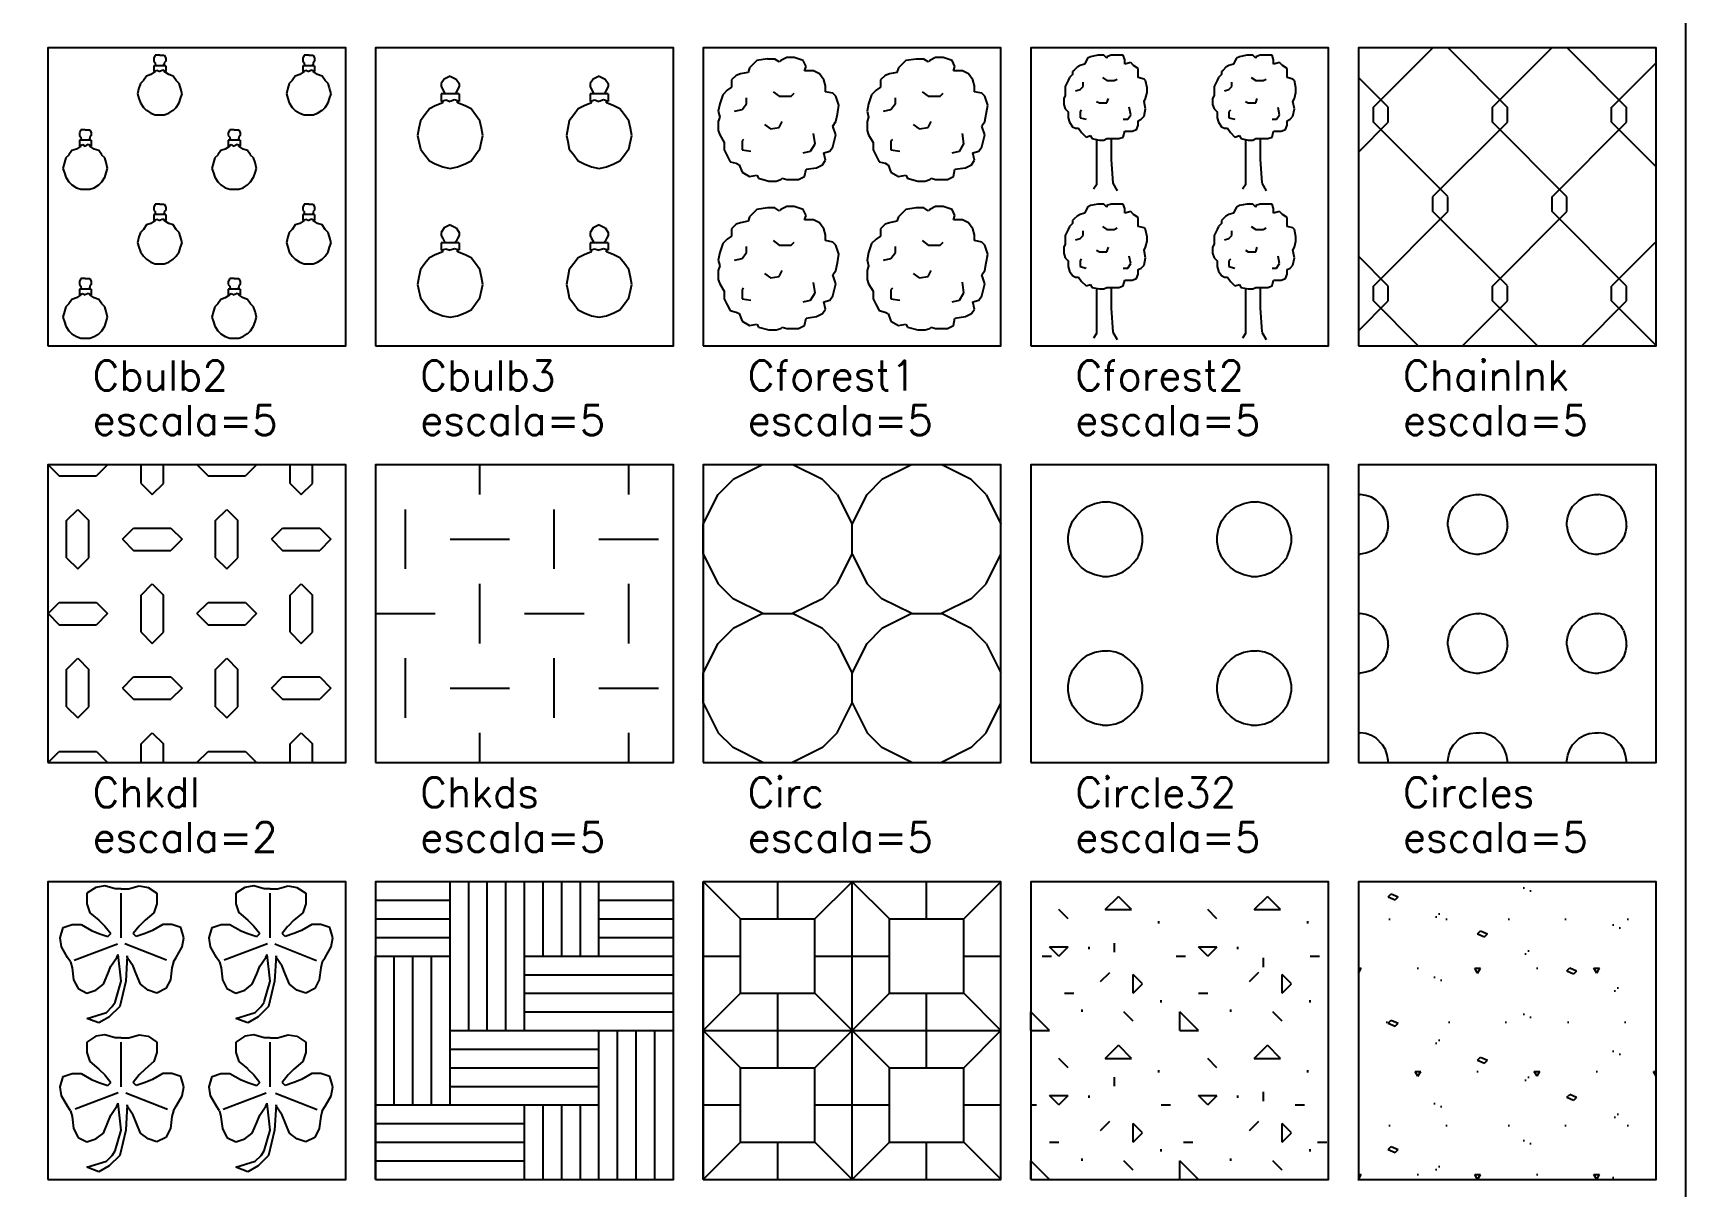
# Model space of a CAD drawing. Header units: inches. Extents: x -1 to 462, y -162 to 137.
# Drawn here: x 164.5 to 220, y 27.8 to 66.5 of the extents above; entities that cross this region are included whole.
import ezdxf

# ---------------------------------------------------------------- set-up
doc = ezdxf.new("R2010")
doc.units = ezdxf.units.IN
doc.header["$MEASUREMENT"] = 0
doc.layers.add('FORMATO', color=7, linetype='Continuous', plot=False)
for name, color, linetype in [('HATCH', 7, 'Continuous'), ('RECTANGLE', 7, 'Continuous'), ('TEXT', 5, 'Continuous')]:
    doc.layers.add(name, color=color, linetype=linetype)
doc.styles.add('nr', font='simplex.shx')

msp = doc.modelspace()

# ---------------------------------------------------------------- hatches: boundary and pattern name
at = {"layer": 'HATCH'}
h = msp.add_hatch(dxfattribs=at)
h.set_pattern_fill('CBULB2', color=256, scale=5, style=0, pattern_type=2)
h.set_pattern_definition([(0, (168.75, 60.75), (5, 5), [0.15, -4.85]), (296.565, (168.9, 60.75), (5, -5), [0.1118, -11.0685]), (270, (168.95, 60.65), (5, -5), [0.1, -4.9]), (225, (168.95, 60.55), (-6e-16, -5), [0.0707, -7.0004]), (270, (168.9, 60.5), (5, -5), [0.05, -4.95]), (225, (168.9, 60.45), (-6e-16, -5), [0.0707, -7.0004]), (315, (168.6, 60.45), (5, -1e-15), [0.0707, -7.0004]), (270, (168.6, 60.5), (5, -5), [0.05, -4.95]), (315, (168.55, 60.55), (5, -1e-15), [0.0707, -7.0004]), (270, (168.55, 60.65), (5, -5), [0.1, -4.9]), (243.435, (168.6, 60.75), (-2e-06, -5), [0.1118, -11.0685]), (180, (168.75, 60.75), (-5, -5), [0.15, -4.85]), (206.565, (168.85, 60.25), (-5, -5), [0.1118, -11.0685]), (90, (168.9, 60.2), (-5, 5), [0.05, -4.95]), (153.435, (168.95, 60.2), (-5, 2e-06), [0.1118, -11.0685]), (270, (168.95, 60.4), (5, -5), [0.2, -4.8]), (333.435, (168.65, 60.25), (5, -2e-06), [0.1118, -11.0685]), (26.565, (168.55, 60.2), (5, 5), [0.1118, -11.0685]), (270, (168.55, 60.4), (5, -5), [0.2, -4.8]), (180, (168.95, 60.4), (-5, -5), [0.4, -4.6]), (90, (168.6, 60.2), (-5, 5), [0.05, -4.95]), (104.036, (169.5, 59.45), (-4.99999, 15), [0.20616, -20.4094]), (108.435, (169.45, 59.65), (-5, 10), [0.1581, -15.6533]), (135, (169.4, 59.8), (-5, 0), [0.1414, -6.9296]), (123.69, (169.3, 59.9), (-5, 5), [0.1803, -17.8475]), (161.565, (169.2, 60.05), (-5, -6e-06), [0.1581, -15.6533]), (146.31, (169.05, 60.1), (-10, 5), [0.1803, -17.8475]), (0, (168.75, 58.75), (5, 5), [0.15, -4.85]), (18.435, (168.9, 58.75), (10, 5), [0.1581, -15.6533]), (33.69, (169.05, 58.8), (5, 5), [0.1803, -17.8475]), (45, (169.2, 58.9), (0, 5), [0.1414, -6.9296]), (56.31, (169.3, 59), (5, 10), [0.1803, -17.8475]), (71.565, (169.4, 59.15), (-6e-06, 5), [0.1581, -15.6533]), (71.565, (169.45, 59.3), (-6e-06, 5), [0.1581, -15.6533]), (288.435, (168, 59.45), (5, -10), [0.1581, -15.6533]), (288.435, (168.05, 59.3), (5, -10), [0.1581, -15.6533]), (303.69, (168.1, 59.15), (5, -5), [0.1803, -17.8475]), (315, (168.2, 59), (5, -1e-15), [0.1414, -6.9296]), (326.31, (168.3, 58.9), (10, -5), [0.1803, -17.8475]), (341.565, (168.45, 58.8), (5, 6e-06), [0.1581, -15.6533]), (0, (168.6, 58.75), (5, 5), [0.15, -4.85]), (255.964, (168.05, 59.65), (5e-06, -5), [0.20616, -20.4094]), (251.565, (168.1, 59.8), (6e-06, -5), [0.1581, -15.6533]), (225, (168.2, 59.9), (-6e-16, -5), [0.1414, -6.9296]), (236.31, (168.3, 60.05), (-5, -10), [0.1803, -17.8475]), (198.435, (168.45, 60.1), (-10, -5), [0.1581, -15.6533]), (213.69, (168.6, 60.2), (-5, -5), [0.1803, -17.8475]), (213.69, (166.1, 57.7), (-5, -5), [0.1803, -17.8475]), (198.435, (165.95, 57.6), (-10, -5), [0.1581, -15.6533]), (236.31, (165.8, 57.55), (-5, -10), [0.1803, -17.8475]), (225, (165.7, 57.4), (-6e-16, -5), [0.1414, -6.9296]), (251.565, (165.6, 57.3), (6e-06, -5), [0.1581, -15.6533]), (255.964, (165.55, 57.15), (5e-06, -5), [0.20616, -20.4094]), (0, (166.1, 56.25), (5, 5), [0.15, -4.85]), (341.565, (165.95, 56.3), (5, 6e-06), [0.1581, -15.6533]), (326.31, (165.8, 56.4), (10, -5), [0.1803, -17.8475]), (315, (165.7, 56.5), (5, -1e-15), [0.1414, -6.9296]), (303.69, (165.6, 56.65), (5, -5), [0.1803, -17.8475]), (288.435, (165.55, 56.8), (5, -10), [0.1581, -15.6533]), (288.435, (165.5, 56.95), (5, -10), [0.1581, -15.6533]), (71.565, (166.95, 56.8), (-6e-06, 5), [0.1581, -15.6533]), (71.565, (166.9, 56.65), (-6e-06, 5), [0.1581, -15.6533]), (56.31, (166.8, 56.5), (5, 10), [0.1803, -17.8475]), (45, (166.7, 56.4), (0, 5), [0.1414, -6.9296]), (33.69, (166.55, 56.3), (5, 5), [0.1803, -17.8475]), (18.435, (166.4, 56.25), (10, 5), [0.1581, -15.6533]), (0, (166.25, 56.25), (5, 5), [0.15, -4.85]), (146.31, (166.55, 57.6), (-10, 5), [0.1803, -17.8475]), (161.565, (166.7, 57.55), (-5, -6e-06), [0.1581, -15.6533]), (123.69, (166.8, 57.4), (-5, 5), [0.1803, -17.8475]), (135, (166.9, 57.3), (-5, 0), [0.1414, -6.9296]), (108.435, (166.95, 57.15), (-5, 10), [0.1581, -15.6533]), (104.036, (167, 56.95), (-4.99999, 15), [0.20616, -20.4094]), (90, (166.1, 57.7), (-5, 5), [0.05, -4.95]), (180, (166.45, 57.9), (-5, -5), [0.4, -4.6]), (270, (166.05, 57.9), (5, -5), [0.2, -4.8]), (26.565, (166.05, 57.7), (5, 5), [0.1118, -11.0685]), (333.435, (166.15, 57.75), (5, -2e-06), [0.1118, -11.0685]), (270, (166.45, 57.9), (5, -5), [0.2, -4.8]), (153.435, (166.45, 57.7), (-5, 2e-06), [0.1118, -11.0685]), (90, (166.4, 57.7), (-5, 5), [0.05, -4.95]), (206.565, (166.35, 57.75), (-5, -5), [0.1118, -11.0685]), (180, (166.25, 58.25), (-5, -5), [0.15, -4.85]), (243.435, (166.1, 58.25), (-2e-06, -5), [0.1118, -11.0685]), (270, (166.05, 58.15), (5, -5), [0.1, -4.9]), (315, (166.05, 58.05), (5, -1e-15), [0.0707, -7.0004]), (270, (166.1, 58), (5, -5), [0.05, -4.95]), (315, (166.1, 57.95), (5, -1e-15), [0.0707, -7.0004]), (225, (166.4, 57.95), (-6e-16, -5), [0.0707, -7.0004]), (270, (166.4, 58), (5, -5), [0.05, -4.95]), (225, (166.45, 58.05), (-6e-16, -5), [0.0707, -7.0004]), (270, (166.45, 58.15), (5, -5), [0.1, -4.9]), (296.565, (166.4, 58.25), (5, -5), [0.1118, -11.0685]), (0, (166.25, 58.25), (5, 5), [0.15, -4.85])])
h.paths.add_polyline_path([(165, 56), (175, 56), (175, 66), (165, 66)])
h = msp.add_hatch(dxfattribs=at)
h.set_pattern_fill('CBULB3', color=256, scale=5, style=0, pattern_type=2)
h.set_pattern_definition([(201.801, (178.25, 59.15), (-10, -5), [0.26926, -26.65657]), (206.565, (178, 59.05), (-5, -5), [0.2236, -10.9567]), (233.13, (177.8, 58.95), (-10, -15), [0.25, -24.75]), (233.13, (177.65, 58.75), (-10, -15), [0.25, -24.75]), (258.69, (177.5, 58.55), (2e-06, -5), [0.25495, -25.24014]), (258.69, (177.45, 58.3), (2e-06, -5), [0.25495, -25.24014]), (348.69, (178.25, 57), (5, 2e-06), [0.25495, -25.24014]), (338.199, (178, 57.1), (15, -5), [0.26926, -26.65657]), (333.435, (177.8, 57.2), (5, -2e-06), [0.2236, -10.9567]), (306.87, (177.65, 57.4), (5, -5), [0.25, -24.75]), (306.87, (177.5, 57.6), (5, -5), [0.25, -24.75]), (281.31, (177.45, 57.85), (4.99999, -20), [0.25495, -25.24014]), (284.036, (177.4, 58.05), (4.99999, -15), [0.20616, -20.4094]), (75.964, (179.55, 57.85), (-5e-06, 5), [0.20616, -20.4094]), (78.69, (179.5, 57.6), (-2e-06, 5), [0.25495, -25.24014]), (53.13, (179.35, 57.4), (10, 15), [0.25, -24.75]), (53.13, (179.2, 57.2), (10, 15), [0.25, -24.75]), (26.565, (179, 57.1), (5, 5), [0.2236, -10.9567]), (21.801, (178.75, 57), (10, 5), [0.26926, -26.65657]), (11.31, (178.5, 56.95), (20, 4.99999), [0.25495, -25.24014]), (158.199, (179, 59.05), (-15, 5), [0.26926, -26.65657]), (153.435, (179.2, 58.95), (-5, 2e-06), [0.2236, -10.9567]), (126.87, (179.35, 58.75), (-5, 5), [0.25, -24.75]), (126.87, (179.5, 58.55), (-5, 5), [0.25, -24.75]), (101.31, (179.55, 58.3), (-4.99999, 20), [0.25495, -25.24014]), (101.31, (179.6, 58.05), (-4.99999, 20), [0.25495, -25.24014]), (90, (178.25, 59.15), (-5, 5), [0.05, -4.95]), (180, (178.8, 59.45), (-5, -5), [0.6, -4.4]), (270, (178.2, 59.45), (5, -5), [0.25, -4.75]), (18.435, (178.2, 59.2), (10, 5), [0.1581, -15.6533]), (341.565, (178.35, 59.25), (5, 6e-06), [0.1581, -15.6533]), (270, (178.8, 59.45), (5, -5), [0.25, -4.75]), (161.565, (178.8, 59.2), (-5, -6e-06), [0.1581, -15.6533]), (90, (178.75, 59.15), (-5, 5), [0.05, -4.95]), (198.435, (178.65, 59.25), (-10, -5), [0.1581, -15.6533]), (206.565, (178.5, 60.05), (-5, -5), [0.2236, -10.9567]), (236.31, (178.3, 59.95), (-5, -10), [0.1803, -17.8475]), (270, (178.2, 59.8), (5, -5), [0.1, -4.9]), (296.565, (178.2, 59.7), (5, -5), [0.1118, -11.0685]), (296.565, (178.25, 59.6), (5, -5), [0.1118, -11.0685]), (315, (178.3, 59.5), (5, -1e-15), [0.0707, -7.0004]), (225, (178.7, 59.5), (-6e-16, -5), [0.0707, -7.0004]), (243.435, (178.75, 59.6), (-2e-06, -5), [0.1118, -11.0685]), (243.435, (178.8, 59.7), (-2e-06, -5), [0.1118, -11.0685]), (270, (178.8, 59.8), (5, -5), [0.1, -4.9]), (303.69, (178.7, 59.95), (5, -5), [0.1803, -17.8475]), (333.435, (178.5, 60.05), (5, -2e-06), [0.2236, -10.9567])])
h.paths.add_polyline_path([(176, 56), (186, 56), (186, 66), (176, 66)])
h = msp.add_hatch(dxfattribs=at)
h.set_pattern_fill('CFOREST1', color=256, scale=5, style=0, pattern_type=2)
h.set_pattern_definition([(191.31, (188.5, 60.1718), (-20, -4.99999), [0.25495, -25.24014]), (198.435, (188.25, 60.1218), (-10, -5), [0.1581, -15.6533]), (225, (188.1, 60.072), (-6e-16, -5), [0.2121, -6.859]), (270, (187.95, 59.922), (5, -5), [0.15, -4.85]), (270, (187.95, 59.772), (5, -5), [0.1, -4.9]), (213.69, (187.95, 59.6718), (-5, -5), [0.1803, -17.8475]), (225, (187.8, 59.572), (-6e-16, -5), [0.2121, -6.859]), (251.565, (187.65, 59.4218), (6e-06, -5), [0.3162, -15.4952]), (258.69, (187.55, 59.1218), (2e-06, -5), [0.25495, -25.24014]), (284.036, (187.5, 58.8718), (4.99999, -15), [0.20616, -20.4094]), (251.565, (187.55, 58.6718), (6e-06, -5), [0.1581, -15.6533]), (270, (187.5, 58.522), (5, -5), [0.3, -4.7]), (288.435, (187.5, 58.2218), (5, -10), [0.1581, -15.6533]), (300.964, (187.55, 58.0718), (10.00001, -14.99999), [0.29155, -28.8632]), (270, (187.7, 57.822), (5, -5), [0.25, -4.75]), (296.565, (187.7, 57.5718), (5, -5), [0.2236, -10.9567]), (296.565, (187.8, 57.3718), (5, -5), [0.2236, -10.9567]), (345.964, (187.9, 57.1718), (5, 5e-06), [0.20616, -20.4094]), (333.435, (188.1, 57.1218), (5, -2e-06), [0.1118, -11.0685]), (291.801, (188.2, 57.0718), (5, -10), [0.26926, -26.65657]), (329.036, (188.3, 56.8218), (10, -5.000007), [0.29155, -28.8632]), (11.31, (188.55, 56.6718), (20, 4.99999), [0.25495, -25.24014]), (296.565, (188.8, 56.7218), (5, -5), [0.1118, -11.0685]), (344.0546, (188.85, 56.62184), (20, -5), [0.364, -36.03654]), (0, (189.2, 56.522), (5, 5), [0.25, -4.75]), (18.435, (189.45, 56.5218), (10, 5), [0.1581, -15.6533]), (45, (189.6, 56.572), (0, 5), [0.0707, -7.0004]), (341.565, (189.65, 56.6218), (5, 6e-06), [0.1581, -15.6533]), (0, (189.8, 56.572), (5, 5), [0.4, -4.6]), (26.565, (190.2, 56.5718), (5, 5), [0.2236, -10.9567]), (78.69, (190.4, 56.6718), (-2e-06, 5), [0.25495, -25.24014]), (8.13, (190.45, 56.92184), (30, 4.999997), [0.35356, -35.0018]), (26.565, (190.8, 56.9718), (5, 5), [0.2236, -10.9567]), (56.31, (191, 57.0718), (5, 10), [0.1803, -17.8475]), (101.31, (191.1, 57.2218), (-4.99999, 20), [0.25495, -25.24014]), (14.036, (191.05, 57.4718), (15, 4.99999), [0.20616, -20.4094]), (56.31, (191.25, 57.5218), (5, 10), [0.1803, -17.8475]), (75.964, (191.35, 57.6718), (-5e-06, 5), [0.4123, -20.2032]), (108.435, (191.45, 58.0718), (-5, 10), [0.3162, -15.4952]), (56.31, (191.35, 58.3718), (5, 10), [0.1803, -17.8475]), (78.69, (191.45, 58.5218), (-2e-06, 5), [0.25495, -25.24014]), (80.538, (191.5, 58.7718), (-2e-06, 5), [0.30414, -30.1097]), (108.435, (191.55, 59.0718), (-5, 10), [0.3162, -15.4952]), (135, (191.45, 59.372), (-5, 0), [0.1414, -6.9296]), (168.69, (191.35, 59.4718), (-5, -2e-06), [0.25495, -25.24014]), (90, (191.1, 59.522), (-5, 5), [0.2, -4.8]), (104.036, (191.1, 59.7218), (-4.99999, 15), [0.20616, -20.4094]), (126.87, (191.05, 59.9218), (-5, 5), [0.25, -24.75]), (153.435, (190.9, 60.1218), (-5, 2e-06), [0.2236, -10.9567]), (180, (190.7, 60.222), (-5, -5), [0.3, -4.7]), (71.565, (190.4, 60.2218), (-6e-06, 5), [0.1581, -15.6533]), (116.565, (190.45, 60.3718), (-5, 5), [0.2236, -10.9567]), (161.565, (190.35, 60.5718), (-5, -6e-06), [0.3162, -15.4952]), (180, (190.05, 60.672), (-5, -5), [0.25, -4.75]), (206.565, (189.8, 60.6718), (-5, -5), [0.2236, -10.9567]), (225, (189.6, 60.572), (-6e-16, -5), [0.0707, -7.0004]), (146.31, (189.55, 60.5218), (-10, 5), [0.1803, -17.8475]), (180, (189.4, 60.622), (-5, -5), [0.25, -4.75]), (188.13, (189.15, 60.62184), (-30, -4.999997), [0.35356, -35.0018]), (225, (188.8, 60.572), (-6e-16, -5), [0.2121, -6.859]), (225, (188.65, 60.422), (-6e-16, -5), [0.1414, -6.9296]), (251.565, (188.55, 60.3218), (6e-06, -5), [0.1581, -15.6533]), (11.31, (188.05, 58.8718), (20, 4.99999), [0.25495, -25.24014]), (53.13, (188.3, 58.9218), (10, 15), [0.25, -24.75]), (90, (188.45, 59.122), (-5, 5), [0.2, -4.8]), (323.13, (189.35, 59.5218), (15, -10), [0.25, -24.75]), (0, (189.55, 59.372), (5, 5), [0.4, -4.6]), (45, (189.95, 59.372), (0, 5), [0.1414, -6.9296]), (323.13, (189.05, 58.4218), (15, -10), [0.25, -24.75]), (9.462, (189.25, 58.2718), (25.000004, 4.99999), [0.30414, -30.1097]), (63.435, (189.55, 58.3218), (2e-06, 5), [0.2236, -10.9567]), (225, (188.35, 57.922), (-6e-16, -5), [0.0707, -7.0004]), (270, (188.3, 57.872), (5, -5), [0.3, -4.7]), (350.538, (188.3, 57.5718), (5, 2e-06), [0.30414, -30.1097]), (11.31, (190.35, 57.4718), (20, 4.99999), [0.25495, -25.24014]), (59.036, (190.6, 57.5218), (5.00001, 10), [0.29155, -28.8632]), (98.13, (190.75, 57.77184), (-4.999997, 30), [0.35356, -35.0018])])
h.paths.add_polyline_path([(187, 56), (197, 56), (197, 66), (187, 66)])
h = msp.add_hatch(dxfattribs=at)
h.set_pattern_fill('CFOREST2', color=256, scale=5, style=0, pattern_type=2)
h.set_pattern_definition([(101.31, (201.35, 58.75), (-4.99999, 20), [0.25495, -25.24014]), (56.31, (201.25, 58.6), (5, 10), [0.1803, -17.8475]), (0, (201.1, 58.6), (5, 5), [0.15, -4.85]), (345.964, (199.65, 58.65), (5, 5e-06), [0.20616, -20.4094]), (270, (199.65, 58.85), (5, -5), [0.2, -4.8]), (225, (199.7, 58.9), (-6e-16, -5), [0.0707, -7.0004]), (71.565, (200.55, 59.15), (-6e-06, 5), [0.1581, -15.6533]), (0, (200.3, 59.15), (5, 5), [0.25, -4.75]), (333.435, (200.2, 59.2), (5, -2e-06), [0.1118, -11.0685]), (26.565, (200.8, 59.9), (5, 5), [0.1118, -11.0685]), (0, (200.55, 59.9), (5, 5), [0.25, -4.75]), (326.31, (200.4, 60), (10, -5), [0.1803, -17.8475]), (90, (199.75, 59.7), (-5, 5), [0.15, -4.85]), (45, (199.65, 59.6), (0, 5), [0.1414, -6.9296]), (18.435, (199.5, 59.55), (10, 5), [0.1581, -15.6533]), (243.435, (199.85, 60.55), (-2e-06, -5), [0.1118, -11.0685]), (243.435, (199.9, 60.65), (-2e-06, -5), [0.1118, -11.0685]), (206.565, (200, 60.7), (-5, -5), [0.1118, -11.0685]), (191.31, (200.25, 60.75), (-20, -4.99999), [0.25495, -25.24014]), (180, (200.45, 60.75), (-5, -5), [0.2, -4.8]), (135, (200.55, 60.65), (-5, 0), [0.1414, -6.9296]), (270, (200.55, 60.7), (5, -5), [0.05, -4.95]), (198.435, (200.7, 60.75), (-10, -5), [0.1581, -15.6533]), (180, (200.9, 60.75), (-5, -5), [0.2, -4.8]), (180, (201.1, 60.75), (-5, -5), [0.2, -4.8]), (108.435, (201.15, 60.6), (-5, 10), [0.1581, -15.6533]), (90, (201.15, 60.45), (-5, 5), [0.15, -4.85]), (194.036, (201.35, 60.5), (-15, -4.99999), [0.20616, -20.4094]), (135, (201.45, 60.4), (-5, 0), [0.1414, -6.9296]), (146.31, (201.6, 60.3), (-10, 5), [0.1803, -17.8475]), (90, (201.6, 60.1), (-5, 5), [0.2, -4.8]), (90, (201.6, 60), (-5, 5), [0.1, -4.9]), (165.964, (201.8, 59.95), (-5, -5e-06), [0.20616, -20.4094]), (135, (201.85, 59.9), (-5, 0), [0.0707, -7.0004]), (101.31, (201.9, 59.65), (-4.99999, 20), [0.25495, -25.24014]), (90, (201.9, 59.5), (-5, 5), [0.15, -4.85]), (75.964, (201.85, 59.3), (-5e-06, 5), [0.20616, -20.4094]), (63.435, (201.8, 59.2), (2e-06, 5), [0.1118, -11.0685]), (101.31, (201.85, 58.95), (-4.99999, 20), [0.25495, -25.24014]), (78.69, (201.8, 58.7), (-2e-06, 5), [0.25495, -25.24014]), (45, (201.7, 58.6), (0, 5), [0.1414, -6.9296]), (26.565, (201.6, 58.55), (5, 5), [0.1118, -11.0685]), (90, (201.6, 58.4), (-5, 5), [0.15, -4.85]), (71.565, (201.55, 58.25), (-6e-06, 5), [0.1581, -15.6533]), (18.435, (201.4, 58.2), (10, 5), [0.1581, -15.6533]), (0, (201.15, 58.2), (5, 5), [0.25, -4.75]), (75.964, (201.1, 58), (-5e-06, 5), [0.20616, -20.4094]), (18.435, (200.95, 57.95), (10, 5), [0.1581, -15.6533]), (0, (200.7, 57.95), (5, 5), [0.25, -4.75]), (0, (200.6, 57.95), (5, 5), [0.1, -4.9]), (0, (200.55, 57.95), (5, 5), [0.05, -4.95]), (26.565, (200.45, 57.9), (5, 5), [0.1118, -11.0685]), (0, (200.3, 57.9), (5, 5), [0.15, -4.85]), (348.69, (200.05, 57.95), (5, 2e-06), [0.25495, -25.24014]), (296.565, (200, 58.05), (5, -5), [0.1118, -11.0685]), (18.435, (199.85, 58), (10, 5), [0.1581, -15.6533]), (315, (199.7, 58.15), (5, -1e-15), [0.2121, -6.859]), (303.69, (199.6, 58.3), (5, -5), [0.1803, -17.8475]), (0, (199.5, 58.3), (5, 5), [0.1, -4.9]), (333.435, (199.4, 58.35), (5, -2e-06), [0.1118, -11.0685]), (303.69, (199.3, 58.5), (5, -5), [0.1803, -17.8475]), (288.435, (199.25, 58.65), (5, -10), [0.1581, -15.6533]), (270, (199.25, 58.85), (5, -5), [0.2, -4.8]), (315, (199.15, 58.95), (5, -1e-15), [0.1414, -6.9296]), (288.435, (199.1, 59.1), (5, -10), [0.1581, -15.6533]), (270, (199.1, 59.3), (5, -5), [0.2, -4.8]), (243.435, (199.15, 59.4), (-2e-06, -5), [0.1118, -11.0685]), (270, (199.15, 59.55), (5, -5), [0.15, -4.85]), (270, (199.15, 59.7), (5, -5), [0.15, -4.85]), (243.435, (199.25, 59.9), (-2e-06, -5), [0.2236, -10.9567]), (243.435, (199.3, 60), (-2e-06, -5), [0.1118, -11.0685]), (225, (199.4, 60.1), (-6e-16, -5), [0.1414, -6.9296]), (270, (199.4, 60.2), (5, -5), [0.1, -4.9]), (225, (199.45, 60.25), (-6e-16, -5), [0.0707, -7.0004]), (225, (199.55, 60.35), (-6e-16, -5), [0.1414, -6.9296]), (206.565, (199.65, 60.4), (-5, -5), [0.1118, -11.0685]), (198.435, (199.8, 60.45), (-10, -5), [0.1581, -15.6533]), (270, (200.2, 57.9), (5, -5), [0.6, -4.4]), (270, (200.2, 57.3), (5, -5), [0.9, -4.1]), (236.31, (200.2, 56.4), (-5, -10), [0.1803, -17.8475]), (270, (200.7, 57.95), (5, -5), [0.7, -4.3]), (273.5763, (200.7, 57.25), (4.999954, -75.000003), [0.80156, -79.35453]), (300.964, (200.75, 56.45), (10.00001, -14.99999), [0.29155, -28.8632])])
h.paths.add_polyline_path([(198, 56), (208, 56), (208, 66), (198, 66)])
h = msp.add_hatch(dxfattribs=at)
h.set_pattern_fill('CHAINLNK', color=256, scale=5, style=0)
h.set_pattern_definition([(90, (209.5, 57.5), (-2, 3), [0.5, -5.5]), (90, (210, 57.5), (-2, 3), [0.5, -5.5]), (45, (209.5, 58), (-10, -9), [3.53553, -13.43503]), (135, (210, 58), (-10, 9), [3.53553, -13.43503])])
h.paths.add_polyline_path([(209, 56), (219, 56), (219, 66), (209, 66)])
h = msp.add_hatch(dxfattribs=at)
h.set_pattern_fill('CHKDL', color=256, scale=2, style=0, pattern_type=2)
h.set_pattern_definition([(45, (165, 42), (4e-16, 5), [0.5303, -3.0052]), (0, (165.375, 42.375), (2.5, 2.5), [1.25, -3.75]), (315, (166.625, 42.375), (5, -9e-16), [0.5303, -3.0052]), (225, (167, 42), (-9e-16, -5), [0.5303, -3.0052]), (0, (165.375, 41.625), (2.5, 2.5), [1.25, -3.75]), (315, (165, 42), (5, -9e-16), [0.5303, -3.0052]), (90, (168.125, 41.375), (-2.5, 2.5), [1.25, -3.75]), (45, (168.125, 42.625), (4e-16, 5), [0.5303, -3.0052]), (45, (168.5, 41), (4e-16, 5), [0.5303, -3.0052]), (90, (168.875, 41.375), (-2.5, 2.5), [1.25, -3.75]), (315, (168.125, 41.375), (5, -9e-16), [0.5303, -3.0052]), (315, (168.5, 43), (5, -9e-16), [0.5303, -3.0052])])
h.paths.add_polyline_path([(165, 42), (175, 42), (175, 52), (165, 52)])
h = msp.add_hatch(dxfattribs=at)
h.set_pattern_fill('CHKDS', color=256, scale=2, style=0, pattern_type=2)
h.set_pattern_definition([(0, (176, 42), (2.5, 2.5), [2, -3]), (90, (179.5, 41), (-2.5, 2.5), [2, -3])])
h.paths.add_polyline_path([(176, 42), (186, 42), (186, 52), (176, 52)])
h = msp.add_hatch(dxfattribs=at)
h.set_pattern_fill('CIRC', color=256, scale=5, style=0)
h.set_pattern_definition([(0, (189, 42), (5, 5), [1, -4]), (90, (187, 44), (-5, 5), [1, -4]), (45, (191, 42.5), (6e-16, 5), [0.7071, -6.364]), (45, (187.5, 46), (6e-16, 5), [0.7071, -6.364]), (135, (188, 42.5), (-5, 6e-16), [0.7071, -6.364]), (135, (191.5, 46), (-5, 6e-16), [0.7071, -6.364]), (63.435, (187, 45), (3e-10, 5), [1.118, -10.0623]), (63.435, (191.5, 43), (3e-10, 5), [1.118, -10.0623]), (153.435, (189, 42), (-5, 3e-10), [1.118, -10.0623]), (153.435, (191, 46.5), (-5, 3e-10), [1.118, -10.0623]), (206.565, (189, 42), (-5, -3e-10), [1.118, -10.0623]), (206.565, (191, 42.5), (-5, -3e-10), [1.118, -10.0623]), (296.565, (187, 44), (3e-10, -5), [1.118, -10.0623]), (296.565, (191.5, 46), (3e-10, -5), [1.118, -10.0623])])
h.paths.add_polyline_path([(187, 42), (197, 42), (197, 52), (187, 52)])
h = msp.add_hatch(dxfattribs=at)
h.set_pattern_fill('CIRCLE32', color=256, scale=5, style=0)
h.set_pattern_definition([(0, (200.4, 43.25), (5, 2.5), [0.2, -4.8]), (90, (199.25, 44.4), (-2.5, 5), [0.2, -4.8]), (45, (199.55, 45.3), (6e-16, 5), [0.2121, -6.859]), (45, (201.3, 43.55), (6e-16, 5), [0.2121, -6.859]), (135, (199.7, 43.55), (-5, 6e-16), [0.2121, -6.859]), (135, (201.45, 45.3), (-5, 6e-16), [0.2121, -6.859]), (36.87, (199.7, 45.45), (5, 5), [0.25, -24.75]), (36.87, (201.1, 43.4), (5, 5), [0.25, -24.75]), (53.13, (201.45, 43.7), (-5, -5), [0.25, -24.75]), (53.13, (199.4, 45.1), (-5, -5), [0.25, -24.75]), (126.87, (199.55, 43.7), (-5, 5), [0.25, -24.75]), (126.87, (201.6, 45.1), (-5, 5), [0.25, -24.75]), (143.13, (201.3, 45.45), (-5, 5), [0.25, -24.75]), (143.13, (199.9, 43.4), (-5, 5), [0.25, -24.75]), (11.31, (200.6, 43.25), (5, -4e-10), [0.25495, -25.24015]), (11.31, (200.15, 45.7), (5, -4e-10), [0.25495, -25.24015]), (78.69, (199.25, 44.6), (-4e-10, 5), [0.25495, -25.24015]), (78.69, (201.7, 44.15), (-4e-10, 5), [0.25495, -25.24015]), (101.31, (201.75, 44.6), (-4e-10, -5), [0.25495, -25.24015]), (101.31, (199.3, 44.15), (-4e-10, -5), [0.25495, -25.24015]), (168.69, (200.4, 43.25), (-5, -4e-10), [0.25495, -25.24015]), (168.69, (200.85, 45.7), (-5, -4e-10), [0.25495, -25.24015]), (21.801, (199.9, 45.6), (10, 5), [0.26926, -26.65657]), (21.801, (200.85, 43.3), (10, 5), [0.26926, -26.65657]), (68.199, (199.3, 44.85), (-5, -10), [0.26926, -26.65657]), (68.199, (201.6, 43.9), (-5, -10), [0.26926, -26.65657]), (111.801, (199.4, 43.9), (-5, 10), [0.26926, -26.65657]), (111.801, (201.7, 44.85), (-5, 10), [0.26926, -26.6566]), (158.199, (200.15, 43.3), (-10, 5), [0.26926, -26.65657]), (158.199, (201.1, 45.6), (-10, 5), [0.26926, -26.6566])])
h.paths.add_polyline_path([(198, 42), (208, 42), (208, 52), (198, 52)])
h = msp.add_hatch(dxfattribs=at)
h.set_pattern_fill('CIRCLES', color=256, scale=5, style=0, pattern_type=2)
h.set_pattern_definition([(0, (208.9375, 43), (0, 2), [0.125, -3.875]), (9.4623, (208.75, 42.96875), (4, 2e-11), [0.1901, -24.14096]), (350.5377, (208.75, 41.03125), (4, -5e-10), [0.1901, -24.14096]), (18.435, (208.5625, 42.9062), (4, 5e-12), [0.19764, -12.45147]), (341.565, (208.5625, 41.0938), (4, -5e-12), [0.19764, -12.45147]), (30.964, (208.40625, 42.8125), (8, 4), [0.1822, -23.1416]), (329.036, (208.40625, 41.1875), (8, -4), [0.1822, -23.1416]), (45, (208.1875, 42.5938), (3e-16, 4), [0.30936, -5.3475]), (315, (208.1875, 41.4062), (4, 3e-16), [0.30936, -5.3475]), (59.036, (208.09375, 42.4375), (4, 8), [0.1822, -23.1416]), (300.964, (208.09375, 41.5625), (4, -8), [0.1822, -23.1416]), (71.565, (208.0312, 42.25), (2e-11, 4), [0.19764, -12.45147]), (288.435, (208.0312, 41.75), (2e-11, -4), [0.19764, -12.45147]), (80.5377, (208, 42.0625), (2e-11, 4), [0.1901, -24.14096]), (279.4623, (208, 41.9375), (2e-11, -4), [0.1901, -24.14096]), (90, (208, 41.9375), (-2, 1e-16), [0.125, -3.875]), (170.5377, (209.25, 42.96875), (-4, 2e-11), [0.1901, -24.14096]), (189.4623, (209.25, 41.03125), (-4, -2e-11), [0.1901, -24.14096]), (161.565, (209.4375, 42.9062), (-4, 5e-12), [0.19764, -12.45146]), (198.435, (209.4375, 41.0938), (-4, -5e-12), [0.19764, -12.45147]), (149.036, (209.59375, 42.8125), (-8, 4), [0.1822, -23.1416]), (210.964, (209.59375, 41.1875), (-8, -4), [0.1822, -23.1416]), (135, (209.8125, 42.5938), (-4, 3e-16), [0.3094, -5.3475]), (225, (209.8125, 41.4062), (-6e-16, -4), [0.30936, -5.3475]), (120.984, (209.90625, 42.4375), (-4.002792, 7.998603), [0.1822, -23.1416]), (239.036, (209.90625, 41.5625), (-4, -8), [0.1822, -23.1416]), (108.435, (209.9688, 42.25), (7e-08, 4), [0.19764, -12.45147]), (251.565, (209.9688, 41.75), (-2e-11, -4), [0.19764, -12.45147]), (99.4623, (210, 42.0625), (-2e-11, 4), [0.1901, -24.14096]), (260.5377, (210, 41.9375), (-2e-11, -4), [0.1901, -24.14096])])
h.paths.add_polyline_path([(209, 42), (219, 42), (219, 52), (209, 52)])
h = msp.add_hatch(dxfattribs=at)
h.set_pattern_fill('CLOVER2', color=256, scale=5, style=0, pattern_type=2)
h.set_pattern_definition([(90, (167.45, 31.1), (-5, 5), [1.5, -3.5]), (0, (167.45, 32.75), (5, 5), [0.25, -4.75]), (15.945, (167.7, 32.75), (15, 5.000003), [0.364, -36.03654]), (350.538, (168.05, 32.85), (5, 2e-06), [0.30414, -30.1097]), (326.31, (168.35, 32.8), (10, -5), [0.3606, -17.6672]), (270, (168.65, 32.6), (5, -5), [0.35, -4.65]), (251.565, (168.65, 32.25), (6e-06, -5), [0.3162, -15.4952]), (219.806, (168.55, 31.95), (-5, -5.000004), [0.3905, -38.66074]), (225, (168.25, 31.7), (-6e-16, -5), [0.2828, -6.7882]), (231.34, (168.05, 31.5), (-14.999995, -20), [0.32016, -31.69546]), (308.66, (166.9, 31.5), (5, -5), [0.32016, -31.69546]), (315, (166.7, 31.7), (5, -1e-15), [0.2828, -6.7882]), (320.1944, (166.4, 31.95), (24.99999, -20.000012), [0.3905, -38.66074]), (288.435, (166.3, 32.25), (5, -10), [0.3162, -15.4952]), (270, (166.3, 32.6), (5, -5), [0.35, -4.65]), (213.69, (166.6, 32.8), (-5, -5), [0.36056, -17.6672]), (189.462, (166.9, 32.85), (-25.000004, -4.99999), [0.30414, -30.1097]), (164.055, (167.25, 32.75), (-20, 5), [0.364, -36.03654]), (180, (167.45, 32.75), (-5, -5), [0.2, -4.8]), (284.036, (165.75, 30.3), (4.99999, -15), [0.20616, -20.4094]), (277.125, (165.8, 30.1), (4.99999, -35.000002), [0.4031, -39.90817]), (296.565, (165.85, 29.7), (5, -5), [0.3354, -10.8449]), (333.435, (166, 29.4), (5, -2e-06), [0.3354, -10.8449]), (18.435, (166.3, 29.25), (10, 5), [0.3162, -15.4952]), (38.66, (166.6, 29.35), (5, 5), [0.32016, -31.69546]), (66.8014, (166.85, 29.55), (10.000007, 25), [0.3808, -37.6981]), (68.199, (167, 29.9), (5, 15), [0.26926, -26.65657]), (56.31, (167.1, 30.15), (5, 10), [0.36056, -17.6672]), (63.435, (167.3, 30.45), (2e-06, 5), [0.1118, -11.0685]), (341.565, (166.7, 31.25), (5, 6e-06), [0.3162, -15.4952]), (338.199, (166.45, 31.35), (15, -5), [0.26926, -26.65657]), (330.255, (166.1, 31.55), (9.999998, -5), [0.4031, -39.90817]), (0, (165.8, 31.55), (5, 5), [0.3, -4.7]), (18.435, (165.5, 31.45), (10, 5), [0.3162, -15.4952]), (74.0546, (165.4, 31.1), (5, 20), [0.364, -36.03654]), (99.462, (165.45, 30.8), (-4.99999, 25.000004), [0.30414, -30.1097]), (119.745, (165.65, 30.45), (-15.00001, 24.999997), [0.4031, -39.90817]), (123.69, (165.75, 30.3), (-5, 5), [0.1803, -17.8475]), (45, (167, 31.15), (0, 5), [0.1414, -6.9296]), (56.31, (169.2, 30.3), (5, 10), [0.1803, -17.8475]), (60.255, (169.3, 30.45), (5, 10), [0.4031, -39.9082]), (80.538, (169.5, 30.8), (-2e-06, 5), [0.30414, -30.1097]), (105.945, (169.55, 31.1), (-5.000003, 15), [0.364, -36.03654]), (161.565, (169.45, 31.45), (-5, -6e-06), [0.3162, -15.4952]), (180, (169.15, 31.55), (-5, -5), [0.3, -4.7]), (209.745, (168.85, 31.55), (-24.999997, -15.00001), [0.4031, -39.9082]), (201.801, (168.5, 31.35), (-10, -5), [0.26926, -26.65657]), (198.435, (168.25, 31.25), (-10, -5), [0.3162, -15.4952]), (135, (167.95, 31.15), (-5, 0), [0.1414, -6.9296]), (90, (167.65, 30.45), (-5, 5), [0.05, -4.95]), (123.69, (167.85, 30.15), (-5, 5), [0.36056, -17.6672]), (111.801, (167.95, 29.9), (-5, 10), [0.26926, -26.65657]), (113.1986, (168.1, 29.55), (-5, 10), [0.3808, -37.6981]), (141.34, (168.35, 29.35), (-20, 14.999995), [0.32016, -31.69546]), (161.565, (168.65, 29.25), (-5, -6e-06), [0.3162, -15.4952]), (206.565, (168.95, 29.4), (-5, -5), [0.3354, -10.8449]), (243.435, (169.1, 29.7), (-2e-06, -5), [0.3354, -10.8449]), (262.875, (169.15, 30.1), (3e-06, -5), [0.4031, -39.90817]), (255.964, (169.2, 30.3), (5e-06, -5), [0.20616, -20.4094]), (338.5523, (167.6, 30.9), (115.0000297, -44.9999282), [1.50416, -148.91193]), (200.7723, (167.35, 30.9), (-104.9999692, -40.0000818), [1.5508, -153.52982]), (266.6335, (167.65, 30.5), (-3.4e-06, -4.999998), [0.85147, -84.29546]), (256.7595, (167.6, 29.65), (-14.9999764, -65.0000045), [0.8732, -86.44804]), (225, (167.4, 28.8), (-6e-16, -5), [0.495, -6.5761]), (209.745, (167.05, 28.45), (-24.999997, -15.00001), [0.4031, -39.90817]), (159.444, (166.7, 28.25), (-15.000004, 4.99999), [0.4272, -42.2928]), (17.1027, (166.3, 28.4), (15.000004, 4.99999), [0.68007, -67.32728]), (45, (166.95, 28.6), (0, 5), [0.2828, -6.7882]), (56.31, (167.15, 28.8), (5, 10), [0.1803, -17.8475]), (74.0546, (167.25, 28.95), (5, 20), [0.728, -35.67254]), (96.34, (167.45, 29.65), (-5.000008, 39.999997), [0.90554, -44.3714])])
h.paths.add_polyline_path([(165, 28), (175, 28), (175, 38), (165, 38)])
h = msp.add_hatch(dxfattribs=at)
h.set_pattern_fill('CLUSTHB', color=256, scale=5, style=0)
h.set_pattern_definition([(0, (176, 28), (2.5, 2.5), [5, -5]), (0, (176, 28.625), (2.5, 2.5), [5, -5]), (0, (176, 29.25), (2.5, 2.5), [5, -5]), (0, (176, 29.875), (2.5, 2.5), [5, -5]), (0, (176, 30.5), (2.5, 2.5), [2.5, -7.5]), (90, (176, 30.5), (2.5, 2.5), [5, -5]), (90, (176.625, 30.5), (2.5, 2.5), [5, -5]), (90, (177.25, 30.5), (2.5, 2.5), [5, -5]), (90, (177.875, 30.5), (2.5, 2.5), [5, -5]), (90, (178.5, 30.5), (2.5, 2.5), [2.5, -7.5])])
h.paths.add_polyline_path([(176, 28), (186, 28), (186, 38), (176, 38)])
h = msp.add_hatch(dxfattribs=at)
h.set_pattern_fill('C-MADERA', color=256, scale=5, style=0)
h.set_pattern_definition([(0, (187, 28), (5, 5), [5]), (90, (187, 28), (-5, 5), [5]), (0, (188.25, 29.25), (5, 2.5), [2.5, -2.5]), (0, (190.75, 30.5), (5, 5), [2.5, -2.5]), (90, (190.75, 29.25), (-2.5, 5), [2.5, -2.5]), (90, (189.5, 31.75), (-5, 5), [2.5, -2.5]), (45, (190.75, 31.75), (6e-16, 5), [3.5355, -3.5355]), (135, (188.25, 31.75), (-5, 6e-16), [3.5355, -3.5355])])
h.paths.add_polyline_path([(187, 28), (197, 28), (197, 38), (187, 38)])
h = msp.add_hatch(dxfattribs=at)
h.set_pattern_fill('CONCRET1', color=256, scale=5, style=0, pattern_type=2)
h.set_pattern_definition([(0, (198, 28), (5, 5), [0.625, -4.375]), (90, (198, 28), (-5, 5), [0.625, -4.375]), (135, (198.625, 28), (-5, 3e-16), [0.8839, -6.1872]), (0, (198.625, 30.8125), (5, 5), [0.625, -4.375]), (45, (198.9375, 30.5), (3e-16, 5), [0.442, -6.6291]), (135, (198.9375, 30.5), (-5, 3e-16), [0.442, -6.6291]), (0, (200.5, 32.0625), (5, 5), [0.8839, -4.1161]), (45, (200.5, 32.0625), (3e-16, 5), [0.625, -6.446]), (135, (201.384, 32.0625), (-5, 3e-16), [0.625, -6.446]), (90, (201.4375, 29.25), (-5, 5), [0.625, -4.375]), (45, (201.4375, 29.25), (3e-16, 5), [0.442, -6.6291]), (135, (201.75, 29.5625), (-5, 3e-16), [0.442, -6.6291]), (0, (198.625, 29.25), (5, 5), [0.3125, -4.1875]), (0, (202.375, 30.5), (5, 5), [0.3125, -4.1875]), (90, (200.8125, 31.125), (-5, 5), [0.3125, -4.1875]), (135, (201.4375, 28.3125), (-5, 3e-16), [0.442, -6.6291]), (135, (199.25, 31.75), (-5, 3e-16), [0.442, -6.6291]), (45, (200.3438, 29.6406), (3e-16, 5), [0.442, -6.6291]), (90, (199.719, 28.625), (-5, 5), [0.0781, -4.9219]), (90, (199.953, 30.7344), (-5, 5), [0.0781, -4.9219]), (90, (202.297, 31.5938), (-5, 5), [0.0781, -4.9219]), (90, (202.375, 28.9375), (-5, 5), [0.0781, -4.9219])])
h.paths.add_polyline_path([(198, 28), (208, 28), (208, 38), (198, 38)])
h = msp.add_hatch(dxfattribs=at)
h.set_pattern_fill('CONCRET2', color=256, style=0, pattern_type=2)
h.set_pattern_definition([(45, (210, 29), (4e-16, 4.24264), [0.14142, -2.0506, 0, -2.0506]), (45, (210.231, 28.9043), (4e-16, 4.24264), [0.14142, -2.0506, 0, -2.0506]), (337.5, (210.1, 29.1), (-2e-09, -4.2426), [0.25, -1.4986, 0, -1.4959]), (337.5, (210, 29), (-2e-09, -4.2426), [0.25, -1.4986, 0, -1.4959]), (60, (209, 28), (-2, 3.4641), [0.1875, -1.90625, 0, -1.90625]), (120, (209, 28), (-4, 8e-09), [0.1875, -1.90625, 0, -1.90625]), (0, (208.9062, 28.1624), (2, 3.4641), [0.1875, -1.90625, 0, -1.90625])])
h.paths.add_polyline_path([(209, 28), (219, 28), (219, 38), (209, 38)])

# ---------------------------------------------------------------- linework, layer by layer
at = {"layer": 'FORMATO'}
msp.add_lwpolyline([(120, -4), (220, -4), (220, 137), (120, 137)], close=True, dxfattribs=at)
at = {"layer": 'RECTANGLE'}
for points in [[(165, 56), (175, 56), (175, 66), (165, 66)], [(176, 56), (186, 56), (186, 66), (176, 66)], [(187, 56), (197, 56), (197, 66), (187, 66)], [(198, 56), (208, 56), (208, 66), (198, 66)], [(209, 56), (219, 56), (219, 66), (209, 66)], [(165, 42), (175, 42), (175, 52), (165, 52)], [(176, 42), (186, 42), (186, 52), (176, 52)], [(187, 42), (197, 42), (197, 52), (187, 52)], [(198, 42), (208, 42), (208, 52), (198, 52)], [(209, 42), (219, 42), (219, 52), (209, 52)], [(165, 28), (175, 28), (175, 38), (165, 38)], [(176, 28), (186, 28), (186, 38), (176, 38)], [(187, 28), (197, 28), (197, 38), (187, 38)], [(198, 28), (208, 28), (208, 38), (198, 38)], [(209, 28), (219, 28), (219, 38), (209, 38)]]:
    msp.add_lwpolyline(points, close=True, dxfattribs=at)

# ---------------------------------------------------------------- texts
at = {"layer": 'TEXT', "style": 'nr'}
for s, p in [('Chainlnk', (210.5, 54.5)), ('Cbulb2', (166.5, 54.5)), ('Cbulb3', (177.5, 54.5)), ('Cforest1', (188.5, 54.5)), ('Cforest2', (199.5, 54.5)), ('escala=5', (166.5, 53)), ('escala=5', (177.5, 53)), ('escala=5', (188.5, 53)), ('escala=5', (199.5, 53)), ('escala=5', (210.5, 53)), ('Chkdl', (166.5, 40.5)), ('Chkds', (177.5, 40.5)), ('Circ', (188.5, 40.5)), ('Circle32', (199.5, 40.5)), ('Circles', (210.5, 40.5)), ('escala=2', (166.5, 39)), ('escala=5', (177.5, 39)), ('escala=5', (188.5, 39)), ('escala=5', (199.5, 39)), ('escala=5', (210.5, 39))]:
    msp.add_text(s, height=1, dxfattribs=at).set_placement(p)

doc.saveas('drawing.dxf')
